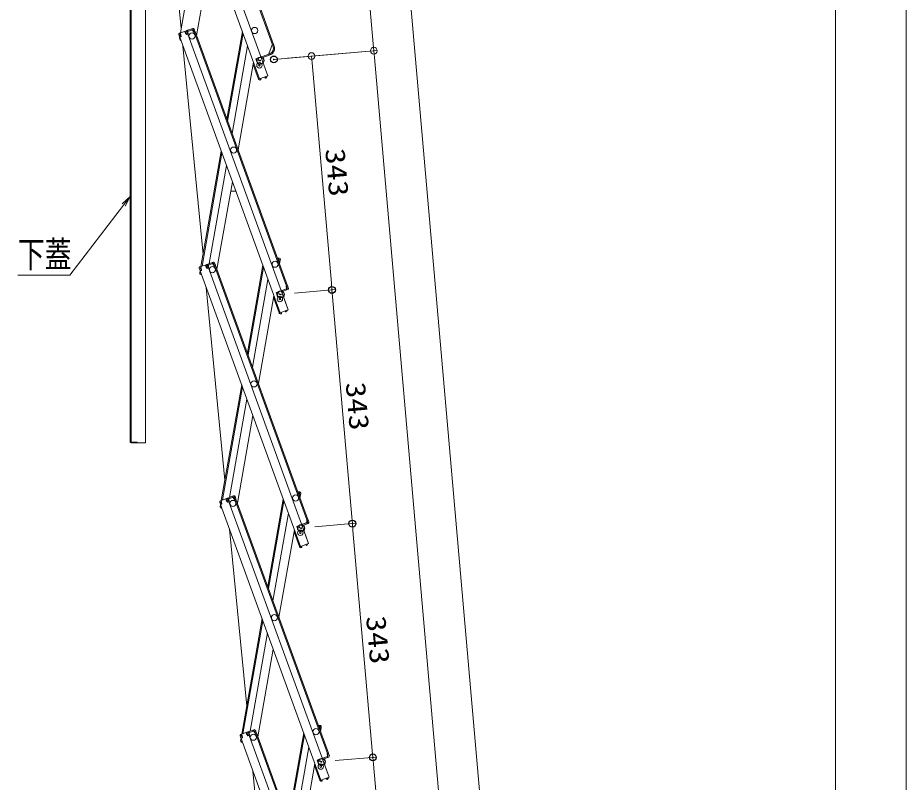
# Model space of a CAD drawing. Units: millimetres, scale not verified. Extents: x -2000 to 2000, y -1385 to 1385.
# Drawn here: x -284 to 366, y 210 to 768 of the extents above; entities that cross this region are included whole.
import ezdxf
from ezdxf.enums import TextEntityAlignment as Align

# ---------------------------------------------------------------- set-up
doc = ezdxf.new("R2010")
doc.units = ezdxf.units.MM
doc.header["$LTSCALE"] = 10
doc.header["$PDMODE"] = 32
doc.header["$PDSIZE"] = 5
for name, color, linetype, lineweight in [('0-0_sunpou', 1, 'Continuous', 9), ('0-1_0', 7, 'Continuous', 9), ('0-9_GRE_M', 3, 'Continuous', 9), ('0-D_2', 4, 'Continuous', 9), ('2-4_6寸法', 1, 'Continuous', 9)]:
    doc.layers.add(name, color=color, linetype=linetype, lineweight=lineweight)
doc.layers.add('0-2_DEFPOINTS', color=7, linetype='Continuous')
doc.styles.add('ＭＳ ゴシック', font='')
doc.styles.get('ＭＳ ゴシック').set_extended_font_data('MS Gothic')

# ---------------------------------------------------------------- blocks, each defined once
blk = doc.blocks.new('_ORIGIN')
at = {"layer": '0-1_0', "color": 1}
blk.add_line((0, 0), (-10, 0), dxfattribs=at)
blk.add_circle((0, 0), 5, dxfattribs=at)
blk = doc.blocks.new('MLeader7')
at = {"layer": '2-4_6寸法'}
for p, q in [((-201.46, 637.66), (-206.32, 631.31)), ((-248.46, 580.01), (-283.65, 580.01))]:
    blk.add_line(p, q, dxfattribs=at)
for points in [[(-207.38, 632.12), (-201.46, 637.66), (-205.26, 630.5)], [(-206.32, 631.31), (-245.58, 580.01), (-248.46, 580.01)]]:
    blk.add_lwpolyline(points, dxfattribs=at)
at = {"layer": '2-4_6寸法', "color": 2, "style": 'ＭＳ ゴシック', "width": 0.75}
blk.add_text('下蓋', height=19.21, dxfattribs=at).set_placement((-283.65, 579.94), align=Align.BOTTOM_LEFT)

msp = doc.modelspace()

# ---------------------------------------------------------------- linework, layer by layer
at = {"layer": '0-0_sunpou'}
for p, q in [((170.08, -1127.08), (-11.65, 950.13)), ((-23.87, 749.12), (-41.23, 947.54)), ((313.97, 936.18), (313.97, -1136.91)), ((365.62, 925.45), (365.62, -1323.11)), ((-96.49, 737.75), (-20.95, 744.36)), ((-96.49, 737.75), (-66.51, 740.37)), ((-86.53, 738.62), (-20.95, 744.36)), ((-68.56, 735.18), (-54.49, 574.34)), ((-23, 739.16), (140.5, -1129.67)), ((-81.54, 566.95), (-51.57, 569.58)), ((-81.54, 566.95), (-51.57, 569.58)), ((-53.62, 564.38), (-39.55, 403.54)), ((-66.6, 396.15), (-36.62, 398.78)), ((-66.6, 396.15), (-36.62, 398.78)), ((-38.68, 393.58), (-24.61, 232.74)), ((-51.66, 225.35), (-21.68, 227.98)), ((-51.66, 225.35), (-21.68, 227.98)), ((-23.74, 222.78), (-9.66, 61.94))]:
    msp.add_line(p, q, dxfattribs=at)
at = {"layer": '0-1_0'}
for p, q in [((-180.16, 943.2), (-100.98, 725.66)), ((-168.7, 944.18), (-97.44, 748.39)), ((-168.46, 945.86), (-96.69, 748.67)), ((-185.61, 939.62), (-106.95, 723.49)), ((-164.21, 760.33), (-176.06, 882.87)), ((-164.78, 757.13), (-150.98, 835.37)), ((-142.01, 817.69), (-153.04, 755.18)), ((-155.79, 760.4), (-160.25, 758.78)), ((-155.52, 759.65), (-159.98, 758.02)), ((-156.34, 759.35), (-156.61, 760.1)), ((-156.1, 759.43), (-156.38, 760.19)), ((-155.52, 759.65), (-154.93, 758.05)), ((-154.76, 759.92), (-154.18, 758.32)), ((-165.95, 755.85), (-165.37, 754.25)), ((-165.71, 755.19), (-165.37, 754.25)), ((-161.01, 758.5), (-165.47, 756.88)), ((-164.61, 754.53), (-165.37, 754.25)), ((-165.34, 753.94), (-165.28, 754.29)), ((-164.34, 754.36), (-165.28, 754.02)), ((-165.28, 754.02), (-92, 552.69)), ((-165.2, 756.13), (-164.61, 756.34)), ((-165.2, 756.13), (-164.61, 754.53)), ((-165.03, 755.68), (-164.94, 756.22)), ((-164.54, 756.15), (-164.88, 757.09)), ((-164.54, 756.15), (-164.34, 754.36)), ((-161.25, 757.35), (-161.59, 758.29)), ((-160.73, 757.75), (-161.32, 757.54)), ((-161.25, 757.35), (-160.25, 755.85)), ((-160.73, 757.75), (-160.15, 756.15)), ((-159.12, 756.26), (-160.25, 755.85)), ((-160.15, 756.15), (-159.4, 756.43)), ((-159.98, 758.02), (-159.4, 756.43)), ((-159.98, 758.02), (-159.4, 756.43)), ((-159.74, 757.37), (-159.4, 756.43)), ((-159.39, 758.24), (-159.67, 758.99)), ((-159.16, 758.32), (-159.43, 759.08)), ((-159.32, 758.05), (-159.39, 758.24)), ((-159.32, 758.05), (-159.12, 756.26)), ((-159.12, 756.26), (-159.31, 756.19)), ((-159.31, 756.19), (-86.04, 554.86)), ((-156.04, 759.25), (-156.1, 759.43)), ((-156.04, 759.25), (-155.04, 757.75)), ((-155.04, 757.75), (-154.1, 758.09)), ((-154.93, 758.05), (-154.18, 758.32)), ((-154.85, 757.82), (-87.27, 572.13)), ((-154.1, 758.09), (-86.51, 572.41)), ((-119.54, 758.11), (-130.82, 694.14)), ((-130.28, 692.64), (-119, 756.6)), ((-148.26, 595.28), (-163, 747.74)), ((-115.75, 747.68), (-127.03, 683.71)), ((-100.06, 741.85), (-97.63, 748.32)), ((-97.63, 748.32), (-96.69, 748.67)), ((-97.35, 748.16), (-96.6, 748.43)), ((-97.01, 747.22), (-97.35, 748.16)), ((-96.6, 748.43), (-96.26, 747.49)), ((-99.52, 741.84), (-105.54, 739.65)), ((-100.06, 741.64), (-105.54, 739.65)), ((-99.25, 741.08), (-105.26, 738.89)), ((-100.23, 741.58), (-99.95, 740.83)), ((-100.06, 741.85), (-99.99, 741.66)), ((-99.99, 741.66), (-99.72, 740.91)), ((-111.4, 735.74), (-122.68, 671.78)), ((-107.65, 723.39), (-111.57, 734.15)), ((-108.05, 738.73), (-109.69, 738.13)), ((-109.69, 738.13), (-108.91, 735.97)), ((-107.54, 737.32), (-109.18, 736.72)), ((-108.05, 738.73), (-107.26, 736.57)), ((-105.6, 739.83), (-106.07, 739.66)), ((-105.6, 739.83), (-105.26, 738.89)), ((-107.65, 723.39), (-107, 723.63)), ((-107.59, 723.2), (-107.65, 723.39)), ((-100.98, 725.66), (-106.95, 723.49)), ((-106.19, 722.73), (-106.76, 722.68)), ((-106.19, 722.73), (-105.96, 723)), ((-106.01, 723.55), (-105.96, 723)), ((-103.14, 724.59), (-102.46, 725.07)), ((-103.14, 724.59), (-102.83, 724.14)), ((-102.46, 725.07), (-102.48, 725.11)), ((-101.71, 725.34), (-101.73, 725.39)), ((-149.83, 586.33), (-134.96, 670.7)), ((-148.97, 586.65), (-134.41, 669.2)), ((-143.81, 588.52), (-131.16, 660.27)), ((-138.09, 584.38), (-126.82, 648.34)), ((-128.04, 641.37), (-124.28, 641.37)), ((-93.97, 592.88), (-92.4, 592.61)), ((-93.18, 591.73), (-93.01, 592.71)), ((-93.18, 591.73), (-93.11, 590.52)), ((-92.53, 591.82), (-93.15, 591.93)), ((-92.53, 591.82), (-92.83, 590.14)), ((-91.87, 590.99), (-92.33, 588.38)), ((-91.75, 591.68), (-92.04, 590)), ((-91.87, 590.99), (-92.04, 590)), ((-91.87, 590.99), (-92.04, 590)), ((-151, 585.05), (-150.42, 583.46)), ((-150.76, 584.4), (-150.42, 583.46)), ((-146.06, 587.7), (-150.53, 586.08)), ((-150.25, 585.33), (-149.66, 585.54)), ((-150.25, 585.33), (-149.67, 583.73)), ((-150.09, 584.88), (-149.99, 585.42)), ((-149.6, 585.35), (-149.94, 586.29)), ((-149.6, 585.35), (-149.4, 583.56)), ((-146.31, 586.55), (-146.65, 587.49)), ((-145.79, 586.95), (-146.38, 586.74)), ((-146.31, 586.55), (-145.31, 585.05)), ((-145.79, 586.95), (-145.21, 585.35)), ((-140.85, 589.6), (-145.31, 587.98)), ((-144.18, 585.46), (-145.31, 585.05)), ((-145.21, 585.35), (-144.46, 585.63)), ((-140.57, 588.85), (-145.04, 587.22)), ((-145.04, 587.22), (-144.46, 585.63)), ((-145.04, 587.22), (-144.46, 585.63)), ((-144.8, 586.57), (-144.46, 585.63)), ((-144.45, 587.44), (-144.72, 588.19)), ((-144.21, 587.52), (-144.49, 588.28)), ((-144.38, 587.25), (-144.45, 587.44)), ((-144.38, 587.25), (-144.18, 585.46)), ((-144.18, 585.46), (-144.37, 585.39)), ((-144.37, 585.39), (-71.09, 384.06)), ((-141.4, 588.55), (-141.67, 589.3)), ((-141.16, 588.64), (-141.43, 589.39)), ((-141.09, 588.45), (-141.16, 588.64)), ((-141.09, 588.45), (-140.09, 586.95)), ((-140.57, 588.85), (-139.99, 587.25)), ((-140.09, 586.95), (-139.15, 587.29)), ((-139.99, 587.25), (-139.24, 587.53)), ((-139.91, 587.02), (-72.32, 401.33)), ((-139.82, 589.12), (-139.24, 587.53)), ((-139.15, 587.29), (-71.57, 401.61)), ((-104.6, 587.31), (-115.88, 523.34)), ((-115.33, 521.84), (-104.05, 585.8)), ((-92.88, 589.9), (-92.09, 589.76)), ((-92.83, 590.14), (-92.04, 590)), ((-150.69, 581.47), (-150.4, 583.14)), ((-150.57, 582.16), (-150.4, 583.14)), ((-149.67, 583.73), (-150.42, 583.46)), ((-150.4, 583.14), (-150.33, 583.49)), ((-150.3, 583.13), (-150.4, 583.14)), ((-149.4, 583.56), (-150.34, 583.22)), ((-150.34, 583.22), (-77.06, 381.89)), ((-150.04, 580.54), (-149.32, 580.41)), ((-149.9, 581.33), (-149.82, 581.8)), ((-149.9, 581.33), (-149.63, 581.28)), ((-149.39, 580.62), (-149.43, 580.43)), ((-100.8, 576.88), (-112.08, 512.91)), ((-87.18, 571.9), (-86.43, 572.17)), ((-86.6, 570.3), (-87.18, 571.9)), ((-85.85, 570.57), (-86.43, 572.17)), ((-86.43, 572.17), (-86.09, 571.23)), ((-132.3, 430.23), (-145.91, 571.07)), ((-96.46, 564.94), (-107.74, 500.98)), ((-93.11, 567.93), (-94.75, 567.33)), ((-94.75, 567.33), (-93.96, 565.17)), ((-92.59, 566.52), (-94.24, 565.92)), ((-93.11, 567.93), (-92.32, 565.77)), ((-90.66, 569.03), (-91.13, 568.86)), ((-90.79, 567.92), (-86.04, 554.86)), ((-90.66, 569.03), (-90.32, 568.1)), ((-86.6, 570.3), (-90.59, 568.85)), ((-87.26, 570.06), (-90.59, 568.85)), ((-86.33, 569.55), (-90.32, 568.1)), ((-87.42, 570), (-87.15, 569.25)), ((-87.25, 570.27), (-87.19, 570.09)), ((-87.19, 570.09), (-86.91, 569.34)), ((-92.71, 552.59), (-96.63, 563.35)), ((-86.04, 554.86), (-92, 552.69)), ((-91.89, 552.68), (-91.91, 552.72)), ((-91.07, 552.75), (-91.89, 552.68)), ((-91.25, 551.93), (-91.82, 551.88)), ((-91.25, 551.93), (-91.02, 552.2)), ((-91.07, 552.75), (-91.02, 552.2)), ((-88.2, 553.79), (-87.52, 554.27)), ((-87.52, 554.27), (-87.54, 554.32)), ((-87.54, 553.28), (-87.06, 553.61)), ((-86.77, 554.54), (-86.79, 554.59)), ((-134.89, 415.53), (-120.01, 499.91)), ((-134.02, 415.85), (-119.47, 498.4)), ((-128.87, 417.72), (-116.22, 489.47)), ((-123.15, 413.58), (-111.87, 477.54)), ((-79.02, 422.08), (-77.45, 421.81)), ((-131.12, 416.9), (-135.58, 415.28)), ((-131.36, 415.75), (-131.71, 416.69)), ((-130.85, 416.15), (-131.43, 415.94)), ((-131.36, 415.75), (-130.37, 414.25)), ((-130.85, 416.15), (-130.26, 414.55)), ((-125.9, 418.8), (-130.37, 417.18)), ((-125.63, 418.05), (-130.09, 416.43)), ((-130.09, 416.43), (-129.51, 414.83)), ((-130.09, 416.43), (-129.51, 414.83)), ((-129.85, 415.77), (-129.51, 414.83)), ((-129.51, 416.64), (-129.78, 417.39)), ((-129.27, 416.72), (-129.55, 417.48)), ((-129.44, 416.45), (-129.51, 416.64)), ((-129.44, 416.45), (-129.24, 414.66)), ((-126.45, 417.75), (-126.73, 418.5)), ((-126.22, 417.84), (-126.49, 418.59)), ((-126.15, 417.65), (-126.22, 417.84)), ((-126.15, 417.65), (-125.15, 416.15)), ((-125.63, 418.05), (-125.05, 416.45)), ((-125.15, 416.15), (-124.21, 416.49)), ((-125.05, 416.45), (-124.3, 416.73)), ((-124.96, 416.22), (-57.38, 230.53)), ((-124.88, 418.32), (-124.3, 416.73)), ((-124.21, 416.49), (-56.63, 230.81)), ((-89.66, 416.51), (-100.94, 352.54)), ((-78.24, 420.93), (-78.07, 421.91)), ((-78.24, 420.93), (-78.16, 419.72)), ((-77.59, 421.02), (-78.21, 421.13)), ((-77.94, 419.1), (-77.14, 418.96)), ((-77.59, 421.02), (-77.89, 419.34)), ((-77.89, 419.34), (-77.1, 419.21)), ((-76.93, 420.19), (-77.39, 417.58)), ((-76.8, 420.88), (-77.1, 419.21)), ((-76.93, 420.19), (-77.1, 419.21)), ((-76.93, 420.19), (-77.1, 419.21)), ((-136.06, 414.25), (-135.48, 412.66)), ((-135.82, 413.6), (-135.48, 412.66)), ((-135.75, 410.67), (-135.45, 412.34)), ((-135.63, 411.36), (-135.45, 412.34)), ((-134.73, 412.93), (-135.48, 412.66)), ((-135.45, 412.34), (-135.39, 412.69)), ((-135.36, 412.33), (-135.45, 412.34)), ((-134.45, 412.76), (-135.39, 412.42)), ((-135.39, 412.42), (-62.12, 211.09)), ((-135.31, 414.53), (-134.72, 414.74)), ((-135.31, 414.53), (-134.73, 412.93)), ((-135.15, 414.08), (-135.05, 414.62)), ((-135.1, 409.74), (-134.37, 409.61)), ((-134.65, 414.55), (-135, 415.49)), ((-134.96, 410.53), (-134.88, 411)), ((-134.96, 410.53), (-134.69, 410.48)), ((-134.65, 414.55), (-134.45, 412.76)), ((-134.45, 409.83), (-134.48, 409.63)), ((-129.24, 414.66), (-130.37, 414.25)), ((-130.26, 414.55), (-129.51, 414.83)), ((-129.24, 414.66), (-129.43, 414.59)), ((-129.43, 414.59), (-56.15, 213.26)), ((-100.39, 351.04), (-89.11, 415)), ((-85.86, 406.08), (-97.14, 342.11)), ((-78.16, 397.13), (-79.81, 396.53)), ((-79.81, 396.53), (-79.02, 394.37)), ((-78.16, 397.13), (-77.38, 394.97)), ((-75.72, 398.24), (-76.19, 398.06)), ((-75.85, 397.12), (-71.09, 384.06)), ((-75.72, 398.24), (-75.38, 397.3)), ((-71.66, 399.5), (-75.65, 398.05)), ((-72.31, 399.26), (-75.65, 398.05)), ((-71.38, 398.75), (-75.38, 397.3)), ((-72.51, 401.27), (-71.57, 401.61)), ((-72.31, 399.48), (-72.51, 401.27)), ((-72.48, 399.2), (-72.2, 398.45)), ((-72.31, 399.48), (-72.24, 399.29)), ((-72.24, 401.1), (-71.49, 401.37)), ((-71.66, 399.5), (-72.24, 401.1)), ((-72.24, 399.29), (-71.97, 398.54)), ((-71.49, 401.37), (-71.14, 400.43)), ((-70.9, 399.77), (-71.49, 401.37)), ((-116.34, 265.18), (-128.83, 394.4)), ((-81.52, 394.14), (-92.8, 330.18)), ((-77.77, 381.79), (-81.68, 392.55)), ((-77.65, 395.72), (-79.3, 395.12)), ((-71.09, 384.06), (-77.06, 381.89)), ((-73.26, 382.99), (-72.58, 383.47)), ((-72.58, 383.47), (-72.6, 383.52)), ((-71.83, 383.74), (-71.84, 383.79)), ((-77.77, 381.79), (-77.11, 382.03)), ((-77.7, 381.6), (-77.77, 381.79)), ((-76.95, 381.88), (-76.97, 381.93)), ((-76.12, 381.95), (-76.95, 381.88)), ((-76.3, 381.13), (-76.88, 381.08)), ((-76.3, 381.13), (-76.08, 381.4)), ((-76.12, 381.95), (-76.08, 381.4)), ((-72.59, 382.48), (-72.12, 382.81)), ((-119.95, 244.73), (-105.07, 329.11)), ((-119.08, 245.05), (-104.52, 327.6)), ((-113.93, 246.92), (-101.27, 318.68)), ((-108.21, 242.78), (-96.93, 306.74)), ((-110.96, 248), (-115.42, 246.38)), ((-110.69, 247.25), (-115.15, 245.63)), ((-111.51, 246.95), (-111.78, 247.7)), ((-111.27, 247.04), (-111.55, 247.79)), ((-111.21, 246.85), (-111.27, 247.04)), ((-111.21, 246.85), (-110.21, 245.35)), ((-110.69, 247.25), (-110.11, 245.65)), ((-109.94, 247.52), (-109.35, 245.93)), ((-64.08, 251.28), (-62.51, 251.01)), ((-63.3, 250.13), (-63.13, 251.12)), ((-63.3, 250.13), (-63.22, 248.92)), ((-62.65, 250.22), (-63.26, 250.33)), ((-63, 248.3), (-62.2, 248.16)), ((-62.65, 250.22), (-62.94, 248.55)), ((-62.94, 248.55), (-62.16, 248.41)), ((-61.98, 249.39), (-62.44, 246.78)), ((-61.86, 250.08), (-62.16, 248.41)), ((-61.98, 249.39), (-62.16, 248.41)), ((-61.98, 249.39), (-62.16, 248.41)), ((-121.12, 243.45), (-120.54, 241.86)), ((-120.88, 242.8), (-120.54, 241.86)), ((-120.8, 239.87), (-120.51, 241.54)), ((-120.68, 240.56), (-120.51, 241.54)), ((-116.18, 246.1), (-120.64, 244.48)), ((-119.78, 242.13), (-120.54, 241.86)), ((-119.51, 241.96), (-120.45, 241.62)), ((-120.45, 241.62), (-47.17, 40.29)), ((-120.37, 243.73), (-119.78, 243.94)), ((-120.37, 243.73), (-119.78, 242.13)), ((-120.2, 243.28), (-120.11, 243.82)), ((-119.71, 243.75), (-120.05, 244.69)), ((-119.71, 243.75), (-119.51, 241.96)), ((-116.42, 244.95), (-116.76, 245.89)), ((-115.9, 245.35), (-116.49, 245.14)), ((-116.42, 244.95), (-115.42, 243.45)), ((-115.9, 245.35), (-115.32, 243.75)), ((-115.32, 243.75), (-114.57, 244.03)), ((-115.15, 245.63), (-114.57, 244.03)), ((-115.15, 245.63), (-114.57, 244.03)), ((-114.91, 244.97), (-114.57, 244.03)), ((-114.56, 245.84), (-114.84, 246.59)), ((-114.33, 245.93), (-114.6, 246.68)), ((-114.5, 245.65), (-114.56, 245.84)), ((-114.3, 243.86), (-114.48, 243.79)), ((-114.48, 243.79), (-41.21, 42.46)), ((-110.21, 245.35), (-109.27, 245.69)), ((-110.11, 245.65), (-109.35, 245.93)), ((-110.02, 245.42), (-42.44, 59.73)), ((-109.27, 245.69), (-41.69, 60.01)), ((-74.72, 245.71), (-85.99, 181.74)), ((-85.45, 180.24), (-74.17, 244.2)), ((-120.16, 238.94), (-119.43, 238.82)), ((-120.02, 239.73), (-119.93, 240.2)), ((-120.02, 239.73), (-119.75, 239.68)), ((-119.51, 239.03), (-119.54, 238.84)), ((-70.92, 235.28), (-82.2, 171.31)), ((-60.78, 227.44), (-61.25, 227.27)), ((-60.78, 227.44), (-60.43, 226.5)), ((-56.71, 228.7), (-60.71, 227.25)), ((-57.37, 228.46), (-60.71, 227.25)), ((-56.44, 227.95), (-60.43, 226.5)), ((-57.57, 230.47), (-56.63, 230.81)), ((-57.37, 228.68), (-57.57, 230.47)), ((-57.54, 228.4), (-57.26, 227.65)), ((-57.37, 228.68), (-57.3, 228.49)), ((-57.3, 228.49), (-57.03, 227.74)), ((-57.29, 230.3), (-56.54, 230.57)), ((-56.71, 228.7), (-57.29, 230.3)), ((-56.54, 230.57), (-56.2, 229.63)), ((-55.96, 228.98), (-56.54, 230.57)), ((-66.58, 223.34), (-77.85, 159.38)), ((-62.83, 210.99), (-66.74, 221.75)), ((-63.22, 226.33), (-64.87, 225.73)), ((-64.87, 225.73), (-64.08, 223.57)), ((-62.71, 224.92), (-64.35, 224.33)), ((-63.22, 226.33), (-62.43, 224.17)), ((-60.9, 226.33), (-56.15, 213.26)), ((-100.38, 100.14), (-111.75, 217.72)), ((-62.83, 210.99), (-62.17, 211.23)), ((-62.76, 210.81), (-62.83, 210.99)), ((-56.15, 213.26), (-62.12, 211.09)), ((-62.01, 211.08), (-62.02, 211.13)), ((-61.18, 211.15), (-62.01, 211.08)), ((-61.36, 210.33), (-61.94, 210.28)), ((-61.36, 210.33), (-61.13, 210.6)), ((-61.18, 211.15), (-61.13, 210.6)), ((-58.31, 212.19), (-57.64, 212.67)), ((-57.64, 212.67), (-57.65, 212.72)), ((-57.65, 211.68), (-57.18, 212.01)), ((-56.88, 212.94), (-56.9, 212.99))]:
    msp.add_line(p, q, dxfattribs=at)
for points in [[(-106.01, 723.55), (-106.83, 723.48), (-106.85, 723.52)], [(-102.83, 724.14), (-102.48, 724.08), (-102.01, 724.41)], [(-87.25, 570.27), (-87.45, 572.06), (-86.51, 572.41)], [(-92.64, 552.4), (-92.71, 552.59), (-92.05, 552.83)], [(-88.2, 553.79), (-87.88, 553.34), (-87.54, 553.28)], [(-73.26, 382.99), (-72.94, 382.54), (-72.59, 382.48)], [(-120.42, 241.53), (-120.51, 241.54), (-120.45, 241.89)], [(-114.5, 245.65), (-114.3, 243.86), (-115.42, 243.45)], [(-58.31, 212.19), (-58, 211.74), (-57.65, 211.68)]]:
    msp.add_lwpolyline(points, dxfattribs=at)
for centre, radius in [((-110.55, 758.89), 2.25), ((-110.55, 758.89), 2.25), ((-156.31, 754.89), 2.25), ((-107.06, 733.45), 2), ((-107.06, 733.45), 0.6), ((-125.96, 671.49), 2.25), ((-141.37, 584.09), 2.25), ((-141.37, 584.09), 2.25), ((-95.6, 588.09), 2.25), ((-92.12, 562.65), 2), ((-92.12, 562.65), 0.6), ((-111.01, 500.69), 2.25), ((-126.43, 413.29), 2.25), ((-126.43, 413.29), 2.25), ((-80.66, 417.29), 2.25), ((-77.17, 391.85), 2), ((-77.17, 391.85), 0.6), ((-96.07, 329.89), 2.25), ((-65.72, 246.5), 2.25), ((-111.48, 242.49), 2.25), ((-111.48, 242.49), 2.25), ((-62.23, 221.05), 2), ((-62.23, 221.05), 0.6)]:
    msp.add_circle(centre, radius, dxfattribs=at)
for centre, radius, start, end in [((-155.52, 759.65), 0.8, 20, 110), ((-165.2, 756.13), 0.8, 110, 200), ((-162.88, 753.51), 2.5, 170, 233.53), ((-160.73, 757.75), 0.8, 20, 110), ((-159.98, 758.02), 0.8, 110, 140), ((-100.96, 745.78), 4.2, 290, 20), ((-100.96, 745.78), 5, 290, 20), ((-110.82, 734.42), 0.8, 117.18076, 200), ((-106.83, 723.48), 0.8, 200, 275), ((-102.46, 725.07), 0.8, 305, 20), ((-92.53, 591.82), 0.8, 350, 80), ((-150.25, 585.33), 0.8, 110, 200), ((-145.79, 586.95), 0.8, 20, 110), ((-145.04, 587.22), 0.8, 110, 140), ((-140.57, 588.85), 0.8, 20, 110), ((-149.9, 581.33), 0.8, 170, 260), ((-86.6, 570.3), 0.8, 290, 20), ((-95.88, 563.63), 0.8, 117.18076, 200), ((-91.89, 552.68), 0.8, 200, 275), ((-87.52, 554.27), 0.8, 305, 20), ((-130.85, 416.15), 0.8, 20, 110), ((-130.09, 416.43), 0.8, 110, 140), ((-125.63, 418.05), 0.8, 20, 110), ((-77.59, 421.02), 0.8, 350, 80), ((-135.31, 414.53), 0.8, 110, 200), ((-134.96, 410.53), 0.8, 170, 260), ((-71.66, 399.5), 0.8, 290, 20), ((-80.93, 392.83), 0.8, 117.18076, 200), ((-72.58, 383.47), 0.8, 305, 20), ((-76.95, 381.88), 0.8, 200, 275), ((-110.69, 247.25), 0.8, 20, 110), ((-62.65, 250.22), 0.8, 350, 80), ((-120.37, 243.73), 0.8, 110, 200), ((-115.9, 245.35), 0.8, 20, 110), ((-115.15, 245.63), 0.8, 110, 140), ((-120.02, 239.73), 0.8, 170, 260), ((-56.71, 228.7), 0.8, 290, 20), ((-65.99, 222.03), 0.8, 117.18076, 200), ((-62.01, 211.08), 0.8, 200, 275), ((-57.64, 212.67), 0.8, 305, 20)]:
    msp.add_arc(centre, radius, start, end, dxfattribs=at)
at = {"layer": '0-2_DEFPOINTS'}
for p in [(-96.49, 737.75), (-106.45, 736.88), (-106.45, 736.88), (-54.06, 569.36), (-91.51, 566.08), (-91.51, 566.08), (-76.56, 395.28), (-39.11, 398.56), (-24.17, 227.76), (-61.62, 224.48)]:
    msp.add_point(p, dxfattribs=at)
at = {"layer": '0-9_GRE_M'}
for p, q in [((-201.41, 842.45), (-201.41, 458.15)), ((-200.81, 842.45), (-200.81, 458.15)), ((-190.41, 783.92), (-190.41, 457.55)), ((-196.41, 458.15), (-200.81, 458.15)), ((-190.41, 457.55), (-200.81, 457.55)), ((-196.41, 458.15), (-196.41, 457.55))]:
    msp.add_line(p, q, dxfattribs=at)
msp.add_arc((-200.81, 458.15), 0.6, 180, 270, dxfattribs=at)
at = {"layer": '0-D_2'}
msp.add_line((-128.04, 641.37), (-124.28, 641.37), dxfattribs=at)

# ---------------------------------------------------------------- block references
at = {"layer": '0-0_sunpou', "xscale": 0.5, "yscale": 0.5}
for p, rotation in [((-23.44, 744.14), 275), ((-23.44, 744.14), 95), ((-69, 740.16), 95), ((-54.06, 569.36), 275), ((-54.06, 569.36), 95), ((-39.11, 398.56), 275), ((-39.11, 398.56), 95), ((-24.17, 227.76), 275), ((-24.17, 227.76), 95)]:
    msp.add_blockref('_ORIGIN', p, dxfattribs=dict(at, rotation=rotation))
at = {"layer": '2-4_6寸法'}
msp.add_blockref('MLeader7', (0, 0), dxfattribs=at)

# ---------------------------------------------------------------- texts
at = {"layer": '0-0_sunpou', "color": 2, "style": 'ＭＳ ゴシック', "width": 1.2}
for p in [(-63.3, 671.81), (-48.35, 501.01), (-33.41, 330.21)]:
    msp.add_text('343', height=14.44, rotation=275, dxfattribs=at).set_placement(p, align=Align.BOTTOM_LEFT)

doc.saveas('drawing.dxf')
